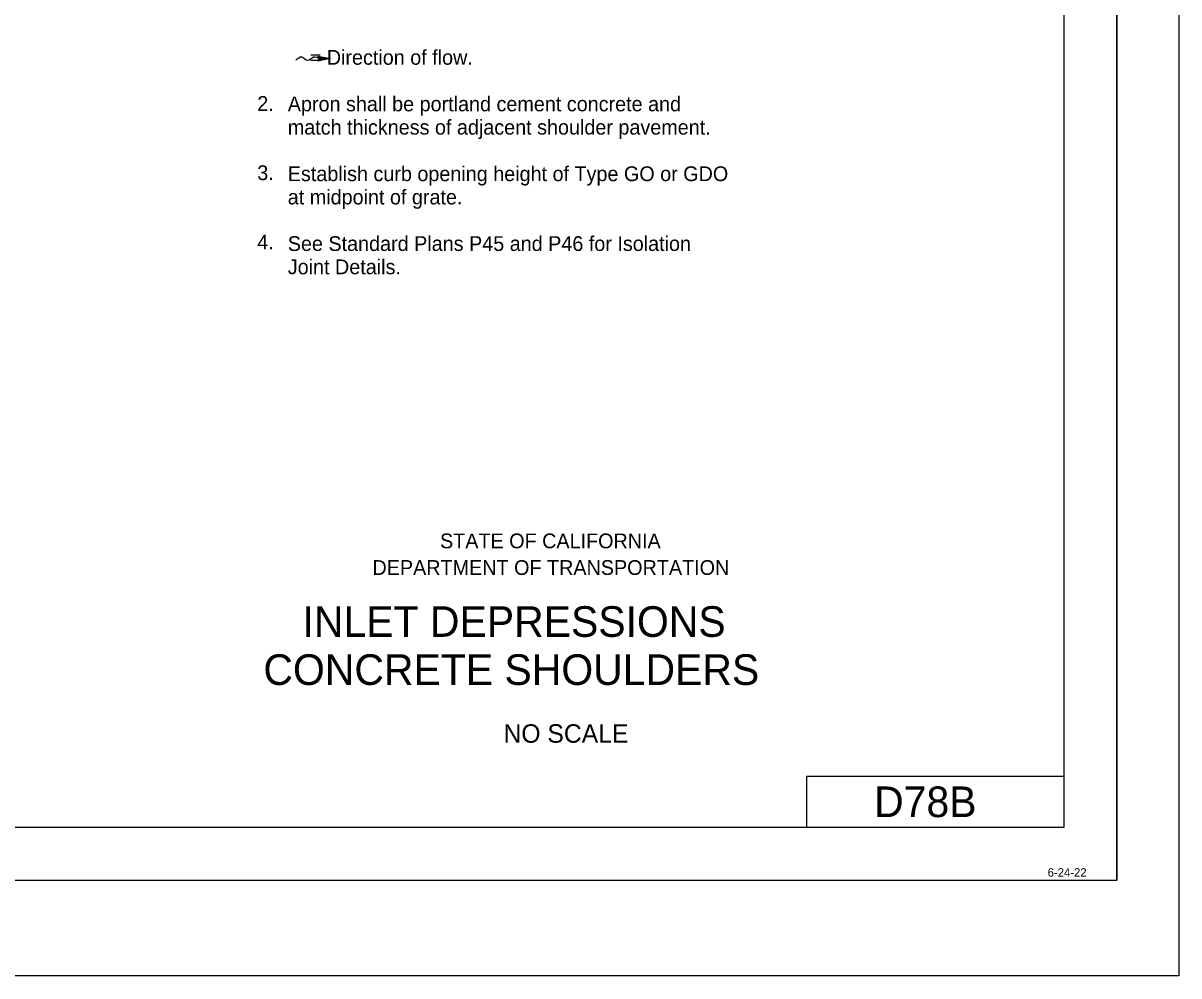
# Model space of a CAD drawing. Extents: x -894 to 866, y -476 to 714.
# Drawn here: x 318 to 866, y -476 to -25 of the extents above; entities that cross this region are included whole.
import ezdxf

# ---------------------------------------------------------------- set-up
doc = ezdxf.new("R2010")
doc.units = 0
for name, color, linetype in [('10 Sheet Format', 7, 'Continuous'), ('57 Undefined', 7, 'Continuous'), ('60 Nongeo Data', 7, 'Continuous')]:
    doc.layers.add(name, color=color, linetype=linetype)

msp = doc.modelspace()

# ---------------------------------------------------------------- linework, layer by layer
at = {"layer": '10 Sheet Format'}
for p, q in [((836.58, 668.96), (836.58, -431.04)), ((811.55, -406.04), (811.55, 643.96)), ((811.57, -381.94), (689.52, -381.94)), ((689.52, -381.94), (689.52, -406.04)), ((198.77, -406.04), (811.55, -406.04)), ((-863.43, -431.04), (836.58, -431.04))]:
    msp.add_line(p, q, dxfattribs=at)
for points in [[(-894.04, 713.56), (865.96, 713.56), (865.96, -476.44), (-894.04, -476.44)], [(-863.43, -431.04), (836.58, -431.04), (836.58, 668.96), (-863.43, 668.96)]]:
    msp.add_lwpolyline(points, close=True, dxfattribs=at)
at = {"layer": '60 Nongeo Data'}
for p, q in [((458.07, -40.84), (464.07, -42.04)), ((458.87, -42.04), (458.07, -40.84)), ((464.07, -42.04), (458.07, -43.24)), ((458.07, -43.24), (458.87, -42.04)), ((458.07, -43.24), (458.07, -43.24)), ((458.3, -41.19), (462.54, -42.04)), ((462.54, -42.04), (458.32, -42.88)), ((458.54, -41.54), (461.01, -42.04)), ((461.01, -42.04), (458.55, -42.53)), ((458.77, -41.9), (459.48, -42.04)), ((459.48, -42.04), (458.8, -42.17)), ((458.87, -42.04), (458.87, -42.04)), ((464.07, -42.04), (464.07, -42.04))]:
    msp.add_line(p, q, dxfattribs=at)
msp.add_spline([(447.67, -42.84), (450.47, -41.24), (453.27, -42.84), (456.07, -41.24), (458.87, -42.04)], degree=3, dxfattribs=at)

# ---------------------------------------------------------------- texts
at = {"layer": '10 Sheet Format'}
for s, height, p in [('STATE OF CALIFORNIA', 7, (515.97, -273.95)), ('DEPARTMENT OF TRANSPORTATION', 7, (483.97, -286.56)), ('INLET DEPRESSIONS', 14.5, (450.86, -315.89)), ('CONCRETE SHOULDERS', 14.5, (432.31, -338.65)), ('NO SCALE', 8.75, (546.03, -366.03)), ('6-24-22', 4, (803.79, -429.46))]:
    msp.add_text(s, height=height, dxfattribs=at).set_placement(p)
at = {"layer": '57 Undefined'}
for s, p in [('    = Direction of flow.', (443.86, -44.96)), ('2.', (429.4, -66.79)), ('Apron shall be portland cement concrete and', (443.86, -67.01)), ('match thickness of adjacent shoulder pavement.', (443.86, -78.03)), ('3.', (429.4, -99.6)), ('Establish curb opening height of Type GO or GDO', (443.86, -100.08)), ('at midpoint of grate.', (443.86, -111.1)), ('4.', (429.4, -132.41)), ('See Standard Plans P45 and P46 for Isolation', (443.86, -133.15)), ('Joint Details.', (443.86, -144.17))]:
    msp.add_text(s, height=7, dxfattribs=at).set_placement(p)
at = {"layer": '60 Nongeo Data'}
msp.add_text('D78B', height=14.5, dxfattribs=at).set_placement((721.6, -401.24))

doc.saveas('drawing.dxf')
